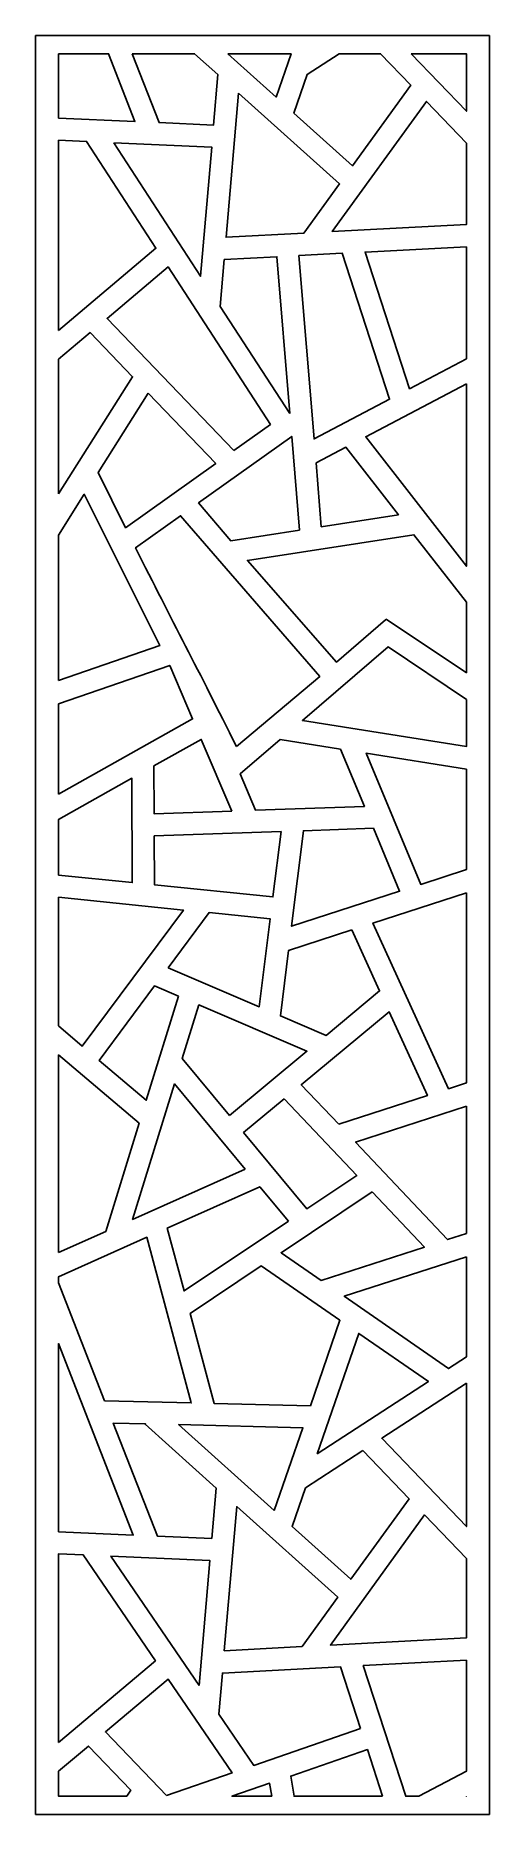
# Model space of a CAD drawing. Header units: centimetres. Extents: x 1.5 to 6.1, y -9 to 9.
import ezdxf

# ---------------------------------------------------------------- set-up
doc = ezdxf.new("R2010")
doc.units = ezdxf.units.CM
doc.header["$MEASUREMENT"] = 0
doc.layers.add('layer 1', color=7, linetype='Continuous')

msp = doc.modelspace()

# ---------------------------------------------------------------- linework, layer by layer
at = {"layer": 'layer 1', "color": 250}
for points, knots in [([(1.50051, 9.00078), (1.50051, 9.00078), (6.0926, 9.00078), (6.0926, 9.00078), (6.0926, 9.00078), (6.0926, 9.00078), (6.0926, -9.00021), (6.0926, -9.00021), (6.0926, -9.00021), (6.0926, -9.00021), (1.50051, -9.00021), (1.50051, -9.00021), (1.50051, -9.00021), (1.50051, -9.00021), (1.50051, 9.00078), (1.50051, 9.00078)], [0, 0, 0, 0, 0.2, 0.2, 0.2, 0.2, 0.4, 0.4, 0.4, 0.4, 0.6, 0.6, 0.6, 0.6, 1, 1, 1, 1]), ([(1.73282, 8.81709), (1.73282, 8.81709), (2.2388, 8.81709), (2.2388, 8.81709), (2.2388, 8.81709), (2.2388, 8.81709), (2.50631, 8.13081), (2.50631, 8.13081), (2.50631, 8.13081), (2.50631, 8.13081), (1.73282, 8.16554), (1.73282, 8.16554), (1.73282, 8.16554), (1.73282, 8.16554), (1.73282, 8.81709), (1.73282, 8.81709)], [0, 0, 0, 0, 0.2, 0.2, 0.2, 0.2, 0.4, 0.4, 0.4, 0.4, 0.6, 0.6, 0.6, 0.6, 1, 1, 1, 1]), ([(2.47888, 8.81709), (2.47888, 8.81709), (3.11014, 8.81709), (3.11014, 8.81709), (3.11014, 8.81709), (3.11014, 8.81709), (3.34598, 8.60523), (3.34598, 8.60523), (3.34598, 8.60523), (3.34598, 8.60523), (3.30191, 8.09509), (3.30191, 8.09509), (3.30191, 8.09509), (3.30191, 8.09509), (2.75065, 8.11985), (2.75065, 8.11985), (2.75065, 8.11985), (2.75065, 8.11985), (2.47888, 8.81709), (2.47888, 8.81709)], [0, 0, 0, 0, 0.16666667, 0.16666667, 0.16666667, 0.16666667, 0.33333333, 0.33333333, 0.33333333, 0.33333333, 0.5, 0.5, 0.5, 0.5, 0.66666667, 0.66666667, 0.66666667, 0.66666667, 1, 1, 1, 1]), ([(3.44506, 8.81709), (3.44506, 8.81709), (4.08501, 8.81709), (4.08501, 8.81709), (4.08501, 8.81709), (4.08501, 8.81709), (3.93352, 8.3783), (3.93352, 8.3783), (3.93352, 8.3783), (3.93352, 8.3783), (3.44506, 8.81709), (3.44506, 8.81709)], [0, 0, 0, 0, 0.25, 0.25, 0.25, 0.25, 0.5, 0.5, 0.5, 0.5, 1, 1, 1, 1]), ([(4.57071, 8.81709), (4.57071, 8.81709), (4.99124, 8.81709), (4.99124, 8.81709), (4.99124, 8.81709), (4.99124, 8.81709), (5.2972, 8.4982), (5.2972, 8.4982), (5.2972, 8.4982), (5.2972, 8.4982), (4.7077, 7.68282), (4.7077, 7.68282), (4.7077, 7.68282), (4.7077, 7.68282), (4.11411, 8.21607), (4.11411, 8.21607), (4.11411, 8.21607), (4.11411, 8.21607), (4.24951, 8.6083), (4.24951, 8.6083), (4.24951, 8.6083), (4.24951, 8.6083), (4.57071, 8.81709), (4.57071, 8.81709)], [0, 0, 0, 0, 0.14285714, 0.14285714, 0.14285714, 0.14285714, 0.28571429, 0.28571429, 0.28571429, 0.28571429, 0.42857143, 0.42857143, 0.42857143, 0.42857143, 0.57142857, 0.57142857, 0.57142857, 0.57142857, 0.71428571, 0.71428571, 0.71428571, 0.71428571, 1, 1, 1, 1]), ([(5.30126, 8.81709), (5.30126, 8.81709), (5.86029, 8.81709), (5.86029, 8.81709), (5.86029, 8.81709), (5.86029, 8.81709), (5.86029, 8.23445), (5.86029, 8.23445), (5.86029, 8.23445), (5.86029, 8.23445), (5.30126, 8.81709), (5.30126, 8.81709)], [0, 0, 0, 0, 0.25, 0.25, 0.25, 0.25, 0.5, 0.5, 0.5, 0.5, 1, 1, 1, 1]), ([(3.55426, 8.41812), (3.55426, 8.41812), (3.42829, 6.9596), (3.42829, 6.9596), (3.42829, 6.9596), (3.42829, 6.9596), (4.21503, 7.00137), (4.21503, 7.00137), (4.21503, 7.00137), (4.21503, 7.00137), (4.57584, 7.50043), (4.57584, 7.50043), (4.57584, 7.50043), (4.57584, 7.50043), (3.55426, 8.41812), (3.55426, 8.41812)], [0, 0, 0, 0, 0.2, 0.2, 0.2, 0.2, 0.4, 0.4, 0.4, 0.4, 0.6, 0.6, 0.6, 0.6, 1, 1, 1, 1]), ([(5.86029, 7.91133), (5.86029, 7.91133), (5.86029, 7.0887), (5.86029, 7.0887), (5.86029, 7.0887), (5.86029, 7.0887), (4.50194, 7.0166), (4.50194, 7.0166), (4.50194, 7.0166), (4.50194, 7.0166), (5.45455, 8.33421), (5.45455, 8.33421), (5.45455, 8.33421), (5.45455, 8.33421), (5.86029, 7.91133), (5.86029, 7.91133)], [0, 0, 0, 0, 0.2, 0.2, 0.2, 0.2, 0.4, 0.4, 0.4, 0.4, 0.6, 0.6, 0.6, 0.6, 1, 1, 1, 1]), ([(1.73282, 6.01723), (1.73282, 6.01723), (1.73282, 7.94165), (1.73282, 7.94165), (1.73282, 7.94165), (1.73282, 7.94165), (2.01604, 7.92893), (2.01604, 7.92893), (2.01604, 7.92893), (2.01604, 7.92893), (2.71877, 6.84805), (2.71877, 6.84805), (2.71877, 6.84805), (2.71877, 6.84805), (1.73282, 6.01723), (1.73282, 6.01723)], [0, 0, 0, 0, 0.2, 0.2, 0.2, 0.2, 0.4, 0.4, 0.4, 0.4, 0.6, 0.6, 0.6, 0.6, 1, 1, 1, 1]), ([(2.29111, 7.91659), (2.29111, 7.91659), (3.16977, 6.5651), (3.16977, 6.5651), (3.16977, 6.5651), (3.16977, 6.5651), (3.28266, 7.87209), (3.28266, 7.87209), (3.28266, 7.87209), (3.28266, 7.87209), (2.29111, 7.91659), (2.29111, 7.91659)], [0, 0, 0, 0, 0.25, 0.25, 0.25, 0.25, 0.5, 0.5, 0.5, 0.5, 1, 1, 1, 1]), ([(5.86029, 6.86456), (5.86029, 6.86456), (5.86029, 5.73068), (5.86029, 5.73068), (5.86029, 5.73068), (5.86029, 5.73068), (5.28397, 5.42713), (5.28397, 5.42713), (5.28397, 5.42713), (5.28397, 5.42713), (4.83394, 6.81007), (4.83394, 6.81007), (4.83394, 6.81007), (4.83394, 6.81007), (5.86029, 6.86456), (5.86029, 6.86456)], [0, 0, 0, 0, 0.2, 0.2, 0.2, 0.2, 0.4, 0.4, 0.4, 0.4, 0.6, 0.6, 0.6, 0.6, 1, 1, 1, 1]), ([(4.07267, 5.1763), (4.07267, 5.1763), (3.9422, 6.76274), (3.9422, 6.76274), (3.9422, 6.76274), (3.9422, 6.76274), (3.40883, 6.73442), (3.40883, 6.73442), (3.40883, 6.73442), (3.40883, 6.73442), (3.36789, 6.26035), (3.36789, 6.26035), (3.36789, 6.26035), (3.36789, 6.26035), (4.07267, 5.1763), (4.07267, 5.1763)], [0, 0, 0, 0, 0.2, 0.2, 0.2, 0.2, 0.4, 0.4, 0.4, 0.4, 0.6, 0.6, 0.6, 0.6, 1, 1, 1, 1]), ([(4.16584, 6.77461), (4.16584, 6.77461), (4.31848, 4.91861), (4.31848, 4.91861), (4.31848, 4.91861), (4.31848, 4.91861), (5.08326, 5.32141), (5.08326, 5.32141), (5.08326, 5.32141), (5.08326, 5.32141), (4.60281, 6.79781), (4.60281, 6.79781), (4.60281, 6.79781), (4.60281, 6.79781), (4.16584, 6.77461), (4.16584, 6.77461)], [0, 0, 0, 0, 0.2, 0.2, 0.2, 0.2, 0.4, 0.4, 0.4, 0.4, 0.6, 0.6, 0.6, 0.6, 1, 1, 1, 1]), ([(3.50754, 4.80201), (3.50754, 4.80201), (3.87742, 5.06587), (3.87742, 5.06587), (3.87742, 5.06587), (3.87742, 5.06587), (2.8416, 6.65911), (2.8416, 6.65911), (2.8416, 6.65911), (2.8416, 6.65911), (2.22458, 6.13915), (2.22458, 6.13915), (2.22458, 6.13915), (2.22458, 6.13915), (3.50754, 4.80201), (3.50754, 4.80201)], [0, 0, 0, 0, 0.2, 0.2, 0.2, 0.2, 0.4, 0.4, 0.4, 0.4, 0.6, 0.6, 0.6, 0.6, 1, 1, 1, 1]), ([(1.73282, 4.36309), (1.73282, 4.36309), (1.73282, 5.72476), (1.73282, 5.72476), (1.73282, 5.72476), (1.73282, 5.72476), (2.05315, 5.9947), (2.05315, 5.9947), (2.05315, 5.9947), (2.05315, 5.9947), (2.48152, 5.54825), (2.48152, 5.54825), (2.48152, 5.54825), (2.48152, 5.54825), (1.73282, 4.36309), (1.73282, 4.36309)], [0, 0, 0, 0, 0.2, 0.2, 0.2, 0.2, 0.4, 0.4, 0.4, 0.4, 0.6, 0.6, 0.6, 0.6, 1, 1, 1, 1]), ([(5.86029, 5.47796), (5.86029, 5.47796), (5.86029, 3.63057), (5.86029, 3.63057), (5.86029, 3.63057), (5.86029, 3.63057), (4.84101, 4.9411), (4.84101, 4.9411), (4.84101, 4.9411), (4.84101, 4.9411), (5.86029, 5.47796), (5.86029, 5.47796)], [0, 0, 0, 0, 0.25, 0.25, 0.25, 0.25, 0.5, 0.5, 0.5, 0.5, 1, 1, 1, 1]), ([(2.64092, 5.38212), (2.64092, 5.38212), (2.13266, 4.57943), (2.13266, 4.57943), (2.13266, 4.57943), (2.13266, 4.57943), (2.41165, 4.02021), (2.41165, 4.02021), (2.41165, 4.02021), (2.41165, 4.02021), (3.32349, 4.67071), (3.32349, 4.67071), (3.32349, 4.67071), (3.32349, 4.67071), (2.64092, 5.38212), (2.64092, 5.38212)], [0, 0, 0, 0, 0.2, 0.2, 0.2, 0.2, 0.4, 0.4, 0.4, 0.4, 0.6, 0.6, 0.6, 0.6, 1, 1, 1, 1]), ([(4.1697, 3.99656), (4.1697, 3.99656), (4.09176, 4.94425), (4.09176, 4.94425), (4.09176, 4.94425), (4.09176, 4.94425), (3.14906, 4.27174), (3.14906, 4.27174), (3.14906, 4.27174), (3.14906, 4.27174), (3.47454, 3.88883), (3.47454, 3.88883), (3.47454, 3.88883), (3.47454, 3.88883), (4.1697, 3.99656), (4.1697, 3.99656)], [0, 0, 0, 0, 0.2, 0.2, 0.2, 0.2, 0.4, 0.4, 0.4, 0.4, 0.6, 0.6, 0.6, 0.6, 1, 1, 1, 1]), ([(4.33841, 4.67639), (4.33841, 4.67639), (4.39149, 4.03093), (4.39149, 4.03093), (4.39149, 4.03093), (4.39149, 4.03093), (5.17156, 4.15182), (5.17156, 4.15182), (5.17156, 4.15182), (5.17156, 4.15182), (4.64002, 4.83525), (4.64002, 4.83525), (4.64002, 4.83525), (4.64002, 4.83525), (4.33841, 4.67639), (4.33841, 4.67639)], [0, 0, 0, 0, 0.2, 0.2, 0.2, 0.2, 0.4, 0.4, 0.4, 0.4, 0.6, 0.6, 0.6, 0.6, 1, 1, 1, 1]), ([(1.73282, 2.47429), (1.73282, 2.47429), (1.73282, 3.94525), (1.73282, 3.94525), (1.73282, 3.94525), (1.73282, 3.94525), (1.99282, 4.3586), (1.99282, 4.3586), (1.99282, 4.3586), (1.99282, 4.3586), (2.75618, 2.82855), (2.75618, 2.82855), (2.75618, 2.82855), (2.75618, 2.82855), (1.73282, 2.47429), (1.73282, 2.47429)], [0, 0, 0, 0, 0.2, 0.2, 0.2, 0.2, 0.4, 0.4, 0.4, 0.4, 0.6, 0.6, 0.6, 0.6, 1, 1, 1, 1]), ([(3.53298, 1.80638), (3.53298, 1.80638), (4.37556, 2.51525), (4.37556, 2.51525), (4.37556, 2.51525), (4.37556, 2.51525), (2.96686, 4.14175), (2.96686, 4.14175), (2.96686, 4.14175), (2.96686, 4.14175), (2.51268, 3.81774), (2.51268, 3.81774), (2.51268, 3.81774), (2.8803, 3.08087), (3.15306, 2.5715), (3.53298, 1.80638)], [0, 0, 0, 0, 0.2, 0.2, 0.2, 0.2, 0.4, 0.4, 0.4, 0.4, 0.6, 0.6, 0.6, 0.6, 1, 1, 1, 1]), ([(5.86029, 3.26629), (5.86029, 3.26629), (5.86029, 2.55281), (5.86029, 2.55281), (5.86029, 2.55281), (5.86029, 2.55281), (5.04827, 3.09489), (5.04827, 3.09489), (5.04827, 3.09489), (5.04827, 3.09489), (5.04246, 3.08713), (5.04246, 3.08713), (5.04246, 3.08713), (5.04246, 3.08713), (5.04218, 3.08744), (5.04218, 3.08744), (5.04218, 3.08744), (5.04218, 3.08744), (4.54471, 2.66044), (4.54471, 2.66044), (4.54471, 2.66044), (4.54471, 2.66044), (3.64452, 3.68884), (3.64452, 3.68884), (3.64452, 3.68884), (3.64452, 3.68884), (5.32864, 3.94985), (5.32864, 3.94985), (5.32864, 3.94985), (5.32864, 3.94985), (5.86029, 3.26629), (5.86029, 3.26629)], [0, 0, 0, 0, 0.11111111, 0.11111111, 0.11111111, 0.11111111, 0.22222222, 0.22222222, 0.22222222, 0.22222222, 0.33333333, 0.33333333, 0.33333333, 0.33333333, 0.44444444, 0.44444444, 0.44444444, 0.44444444, 0.55555556, 0.55555556, 0.55555556, 0.55555556, 0.66666667, 0.66666667, 0.66666667, 0.66666667, 0.77777778, 0.77777778, 0.77777778, 0.77777778, 1, 1, 1, 1]), ([(5.86029, 2.2839), (5.86029, 2.2839), (5.86029, 1.80511), (5.86029, 1.80511), (5.86029, 1.80511), (5.86029, 1.80511), (4.19985, 2.06928), (4.19985, 2.06928), (4.19985, 2.06928), (4.19985, 2.06928), (5.06693, 2.81354), (5.06693, 2.81354), (5.06693, 2.81354), (5.06693, 2.81354), (5.86029, 2.2839), (5.86029, 2.2839)], [0, 0, 0, 0, 0.2, 0.2, 0.2, 0.2, 0.4, 0.4, 0.4, 0.4, 0.6, 0.6, 0.6, 0.6, 1, 1, 1, 1]), ([(1.73282, 1.32586), (1.73282, 1.32586), (1.73282, 2.23763), (1.73282, 2.23763), (1.73282, 2.23763), (1.73282, 2.23763), (2.85863, 2.62735), (2.85863, 2.62735), (2.85863, 2.62735), (2.85863, 2.62735), (3.08944, 2.08493), (3.08944, 2.08493), (3.08944, 2.08493), (3.08944, 2.08493), (1.73282, 1.32586), (1.73282, 1.32586)], [0, 0, 0, 0, 0.2, 0.2, 0.2, 0.2, 0.4, 0.4, 0.4, 0.4, 0.6, 0.6, 0.6, 0.6, 1, 1, 1, 1]), ([(3.48602, 1.15295), (3.48602, 1.15295), (3.17762, 1.8777), (3.17762, 1.8777), (3.17762, 1.8777), (3.17762, 1.8777), (2.6982, 1.60944), (2.6982, 1.60944), (2.6982, 1.60944), (2.6982, 1.60944), (2.70018, 1.12552), (2.70018, 1.12552), (2.70018, 1.12552), (2.70018, 1.12552), (3.48602, 1.15295), (3.48602, 1.15295)], [0, 0, 0, 0, 0.2, 0.2, 0.2, 0.2, 0.4, 0.4, 0.4, 0.4, 0.6, 0.6, 0.6, 0.6, 1, 1, 1, 1]), ([(4.58626, 1.78104), (4.58626, 1.78104), (3.97697, 1.87798), (3.97697, 1.87798), (3.97697, 1.87798), (3.97697, 1.87798), (3.56965, 1.52837), (3.56965, 1.52837), (3.56965, 1.52837), (3.56965, 1.52837), (3.72584, 1.16132), (3.72584, 1.16132), (3.72584, 1.16132), (3.72584, 1.16132), (4.82789, 1.1998), (4.82789, 1.1998), (4.82789, 1.1998), (4.82789, 1.1998), (4.58626, 1.78104), (4.58626, 1.78104)], [0, 0, 0, 0, 0.16666667, 0.16666667, 0.16666667, 0.16666667, 0.33333333, 0.33333333, 0.33333333, 0.33333333, 0.5, 0.5, 0.5, 0.5, 0.66666667, 0.66666667, 0.66666667, 0.66666667, 1, 1, 1, 1]), ([(5.86029, 1.57834), (5.86029, 1.57834), (5.86029, 0.56079), (5.86029, 0.56079), (5.86029, 0.56079), (5.86029, 0.56079), (5.39822, 0.41127), (5.39822, 0.41127), (5.39822, 0.41127), (5.39822, 0.41127), (4.84598, 1.73971), (4.84598, 1.73971), (4.84598, 1.73971), (4.84598, 1.73971), (5.86029, 1.57834), (5.86029, 1.57834)], [0, 0, 0, 0, 0.2, 0.2, 0.2, 0.2, 0.4, 0.4, 0.4, 0.4, 0.6, 0.6, 0.6, 0.6, 1, 1, 1, 1]), ([(1.73282, 0.50616), (1.73282, 0.50616), (1.73282, 1.06929), (1.73282, 1.06929), (1.73282, 1.06929), (1.73282, 1.06929), (2.47491, 1.48451), (2.47491, 1.48451), (2.47491, 1.48451), (2.47491, 1.48451), (2.47924, 0.42975), (2.47924, 0.42975), (2.47924, 0.42975), (2.47924, 0.42975), (1.73282, 0.50616), (1.73282, 0.50616)], [0, 0, 0, 0, 0.2, 0.2, 0.2, 0.2, 0.4, 0.4, 0.4, 0.4, 0.6, 0.6, 0.6, 0.6, 1, 1, 1, 1]), ([(3.98456, 0.94631), (3.98456, 0.94631), (2.7011, 0.90152), (2.7011, 0.90152), (2.7011, 0.90152), (2.7011, 0.90152), (2.70313, 0.40682), (2.70313, 0.40682), (2.70313, 0.40682), (2.70313, 0.40682), (3.90209, 0.28407), (3.90209, 0.28407), (3.90209, 0.28407), (3.90209, 0.28407), (3.98456, 0.94631), (3.98456, 0.94631)], [0, 0, 0, 0, 0.2, 0.2, 0.2, 0.2, 0.4, 0.4, 0.4, 0.4, 0.6, 0.6, 0.6, 0.6, 1, 1, 1, 1]), ([(4.91969, 0.97896), (4.91969, 0.97896), (4.21116, 0.95422), (4.21116, 0.95422), (4.21116, 0.95422), (4.21116, 0.95422), (4.09089, -0.01176), (4.09089, -0.01176), (4.09089, -0.01176), (4.09089, -0.01176), (5.18443, 0.34209), (5.18443, 0.34209), (5.18443, 0.34209), (5.18443, 0.34209), (4.91969, 0.97896), (4.91969, 0.97896)], [0, 0, 0, 0, 0.2, 0.2, 0.2, 0.2, 0.4, 0.4, 0.4, 0.4, 0.6, 0.6, 0.6, 0.6, 1, 1, 1, 1]), ([(1.73282, -1.0217), (1.73282, -1.0217), (1.73282, 0.28111), (1.73282, 0.28111), (1.73282, 0.28111), (1.73282, 0.28111), (2.99635, 0.15175), (2.99635, 0.15175), (2.99635, 0.15175), (2.99635, 0.15175), (1.97198, -1.22426), (1.97198, -1.22426), (1.97198, -1.22426), (1.97198, -1.22426), (1.73282, -1.0217), (1.73282, -1.0217)], [0, 0, 0, 0, 0.2, 0.2, 0.2, 0.2, 0.4, 0.4, 0.4, 0.4, 0.6, 0.6, 0.6, 0.6, 1, 1, 1, 1]), ([(5.86029, 0.32539), (5.86029, 0.32539), (5.86029, -1.59828), (5.86029, -1.59828), (5.86029, -1.59828), (5.86029, -1.59828), (5.67982, -1.65667), (5.67982, -1.65667), (5.67982, -1.65667), (5.67982, -1.65667), (4.91451, 0.01936), (4.91451, 0.01936), (4.91451, 0.01936), (4.91451, 0.01936), (5.86029, 0.32539), (5.86029, 0.32539)], [0, 0, 0, 0, 0.2, 0.2, 0.2, 0.2, 0.4, 0.4, 0.4, 0.4, 0.6, 0.6, 0.6, 0.6, 1, 1, 1, 1]), ([(2.84102, -0.43192), (2.84102, -0.43192), (3.76372, -0.82728), (3.76372, -0.82728), (3.76372, -0.82728), (3.76372, -0.82728), (3.87442, 0.06185), (3.87442, 0.06185), (3.87442, 0.06185), (3.87442, 0.06185), (3.25577, 0.12519), (3.25577, 0.12519), (3.25577, 0.12519), (3.25577, 0.12519), (2.84102, -0.43192), (2.84102, -0.43192)], [0, 0, 0, 0, 0.2, 0.2, 0.2, 0.2, 0.4, 0.4, 0.4, 0.4, 0.6, 0.6, 0.6, 0.6, 1, 1, 1, 1]), ([(4.70015, -0.05001), (4.70015, -0.05001), (4.06034, -0.25705), (4.06034, -0.25705), (4.06034, -0.25705), (4.06034, -0.25705), (3.97792, -0.91905), (3.97792, -0.91905), (3.97792, -0.91905), (3.97792, -0.91905), (4.43976, -1.11694), (4.43976, -1.11694), (4.43976, -1.11694), (4.43976, -1.11694), (4.98186, -0.66695), (4.98186, -0.66695), (4.98186, -0.66695), (4.98186, -0.66695), (4.70015, -0.05001), (4.70015, -0.05001)], [0, 0, 0, 0, 0.16666667, 0.16666667, 0.16666667, 0.16666667, 0.33333333, 0.33333333, 0.33333333, 0.33333333, 0.5, 0.5, 0.5, 0.5, 0.66666667, 0.66666667, 0.66666667, 0.66666667, 1, 1, 1, 1]), ([(2.94541, -0.72019), (2.94541, -0.72019), (2.70357, -0.61656), (2.70357, -0.61656), (2.70357, -0.61656), (2.70357, -0.61656), (2.14321, -1.36927), (2.14321, -1.36927), (2.14321, -1.36927), (2.14321, -1.36927), (2.62022, -1.77326), (2.62022, -1.77326), (2.62022, -1.77326), (2.62022, -1.77326), (2.94541, -0.72019), (2.94541, -0.72019)], [0, 0, 0, 0, 0.2, 0.2, 0.2, 0.2, 0.4, 0.4, 0.4, 0.4, 0.6, 0.6, 0.6, 0.6, 1, 1, 1, 1]), ([(3.46235, -1.9283), (3.46235, -1.9283), (4.24626, -1.27757), (4.24626, -1.27757), (4.24626, -1.27757), (4.24626, -1.27757), (3.15236, -0.80886), (3.15236, -0.80886), (3.15236, -0.80886), (3.15236, -0.80886), (2.98463, -1.352), (2.98463, -1.352), (2.98463, -1.352), (2.98463, -1.352), (3.46235, -1.9283), (3.46235, -1.9283)], [0, 0, 0, 0, 0.2, 0.2, 0.2, 0.2, 0.4, 0.4, 0.4, 0.4, 0.6, 0.6, 0.6, 0.6, 1, 1, 1, 1]), ([(4.56727, -2.01668), (4.56727, -2.01668), (5.46545, -1.72604), (5.46545, -1.72604), (5.46545, -1.72604), (5.46545, -1.72604), (5.07815, -0.87786), (5.07815, -0.87786), (5.07815, -0.87786), (5.07815, -0.87786), (4.18865, -1.61624), (4.18865, -1.61624), (4.18865, -1.61624), (4.18865, -1.61624), (4.56727, -2.01668), (4.56727, -2.01668)], [0, 0, 0, 0, 0.2, 0.2, 0.2, 0.2, 0.4, 0.4, 0.4, 0.4, 0.6, 0.6, 0.6, 0.6, 1, 1, 1, 1]), ([(1.73282, -3.31372), (1.73282, -3.31372), (1.73282, -1.3152), (1.73282, -1.3152), (1.73282, -1.3152), (1.73282, -1.3152), (2.54838, -2.00591), (2.54838, -2.00591), (2.54838, -2.00591), (2.54838, -2.00591), (2.21053, -3.09998), (2.21053, -3.09998), (2.21053, -3.09998), (2.21053, -3.09998), (1.73282, -3.31372), (1.73282, -3.31372)], [0, 0, 0, 0, 0.2, 0.2, 0.2, 0.2, 0.4, 0.4, 0.4, 0.4, 0.6, 0.6, 0.6, 0.6, 1, 1, 1, 1]), ([(3.62005, -2.46931), (3.62005, -2.46931), (2.90571, -1.60757), (2.90571, -1.60757), (2.90571, -1.60757), (2.90571, -1.60757), (2.48241, -2.97834), (2.48241, -2.97834), (2.48241, -2.97834), (2.48241, -2.97834), (3.62005, -2.46931), (3.62005, -2.46931)], [0, 0, 0, 0, 0.25, 0.25, 0.25, 0.25, 0.5, 0.5, 0.5, 0.5, 1, 1, 1, 1]), ([(4.01611, -1.75947), (4.01611, -1.75947), (3.60518, -2.10059), (3.60518, -2.10059), (3.60518, -2.10059), (3.60518, -2.10059), (4.2452, -2.87264), (4.2452, -2.87264), (4.2452, -2.87264), (4.2452, -2.87264), (4.74979, -2.53544), (4.74979, -2.53544), (4.74979, -2.53544), (4.74979, -2.53544), (4.01611, -1.75947), (4.01611, -1.75947)], [0, 0, 0, 0, 0.2, 0.2, 0.2, 0.2, 0.4, 0.4, 0.4, 0.4, 0.6, 0.6, 0.6, 0.6, 1, 1, 1, 1]), ([(5.86029, -1.83368), (5.86029, -1.83368), (5.86029, -3.12152), (5.86029, -3.12152), (5.86029, -3.12152), (5.86029, -3.12152), (5.6701, -3.18306), (5.6701, -3.18306), (5.6701, -3.18306), (5.6701, -3.18306), (4.7377, -2.19692), (4.7377, -2.19692), (4.7377, -2.19692), (4.7377, -2.19692), (5.86029, -1.83368), (5.86029, -1.83368)], [0, 0, 0, 0, 0.2, 0.2, 0.2, 0.2, 0.4, 0.4, 0.4, 0.4, 0.6, 0.6, 0.6, 0.6, 1, 1, 1, 1]), ([(4.05807, -2.99768), (4.05807, -2.99768), (3.76837, -2.64823), (3.76837, -2.64823), (3.76837, -2.64823), (3.76837, -2.64823), (2.83231, -3.06705), (2.83231, -3.06705), (2.83231, -3.06705), (2.83231, -3.06705), (3.00288, -3.70284), (3.00288, -3.70284), (3.00288, -3.70284), (3.00288, -3.70284), (4.05807, -2.99768), (4.05807, -2.99768)], [0, 0, 0, 0, 0.2, 0.2, 0.2, 0.2, 0.4, 0.4, 0.4, 0.4, 0.6, 0.6, 0.6, 0.6, 1, 1, 1, 1]), ([(4.9057, -2.70034), (4.9057, -2.70034), (3.98487, -3.31569), (3.98487, -3.31569), (3.98487, -3.31569), (3.98487, -3.31569), (4.39122, -3.59688), (4.39122, -3.59688), (4.39122, -3.59688), (4.39122, -3.59688), (5.43427, -3.25937), (5.43427, -3.25937), (5.43427, -3.25937), (5.43427, -3.25937), (4.9057, -2.70034), (4.9057, -2.70034)], [0, 0, 0, 0, 0.2, 0.2, 0.2, 0.2, 0.4, 0.4, 0.4, 0.4, 0.6, 0.6, 0.6, 0.6, 1, 1, 1, 1]), ([(1.73282, -3.61915), (1.73282, -3.61915), (1.73282, -3.55901), (1.73282, -3.55901), (1.73282, -3.55901), (1.73282, -3.55901), (2.62556, -3.15955), (2.62556, -3.15955), (2.62556, -3.15955), (2.62556, -3.15955), (3.07512, -4.83516), (3.07512, -4.83516), (3.07512, -4.83516), (3.07512, -4.83516), (2.19841, -4.81362), (2.19841, -4.81362), (2.19841, -4.81362), (2.19841, -4.81362), (1.73282, -3.61915), (1.73282, -3.61915)], [0, 0, 0, 0, 0.16666667, 0.16666667, 0.16666667, 0.16666667, 0.33333333, 0.33333333, 0.33333333, 0.33333333, 0.5, 0.5, 0.5, 0.5, 0.66666667, 0.66666667, 0.66666667, 0.66666667, 1, 1, 1, 1]), ([(5.86029, -3.35692), (5.86029, -3.35692), (5.86029, -4.36981), (5.86029, -4.36981), (5.86029, -4.36981), (5.86029, -4.36981), (5.67871, -4.48785), (5.67871, -4.48785), (5.67871, -4.48785), (5.67871, -4.48785), (4.62301, -3.75728), (4.62301, -3.75728), (4.62301, -3.75728), (4.62301, -3.75728), (5.86029, -3.35692), (5.86029, -3.35692)], [0, 0, 0, 0, 0.2, 0.2, 0.2, 0.2, 0.4, 0.4, 0.4, 0.4, 0.6, 0.6, 0.6, 0.6, 1, 1, 1, 1]), ([(4.28155, -4.86479), (4.28155, -4.86479), (4.58015, -3.99988), (4.58015, -3.99988), (4.58015, -3.99988), (4.58015, -3.99988), (3.78473, -3.44944), (3.78473, -3.44944), (3.78473, -3.44944), (3.78473, -3.44944), (3.06409, -3.93101), (3.06409, -3.93101), (3.06409, -3.93101), (3.06409, -3.93101), (3.30822, -4.84088), (3.30822, -4.84088), (3.30822, -4.84088), (3.30822, -4.84088), (4.28155, -4.86479), (4.28155, -4.86479)], [0, 0, 0, 0, 0.16666667, 0.16666667, 0.16666667, 0.16666667, 0.33333333, 0.33333333, 0.33333333, 0.33333333, 0.5, 0.5, 0.5, 0.5, 0.66666667, 0.66666667, 0.66666667, 0.66666667, 1, 1, 1, 1]), ([(4.35012, -5.3515), (4.35012, -5.3515), (5.47586, -4.6197), (5.47586, -4.6197), (5.47586, -4.6197), (5.47586, -4.6197), (4.77111, -4.13202), (4.77111, -4.13202), (4.77111, -4.13202), (4.77111, -4.13202), (4.35012, -5.3515), (4.35012, -5.3515)], [0, 0, 0, 0, 0.25, 0.25, 0.25, 0.25, 0.5, 0.5, 0.5, 0.5, 1, 1, 1, 1]), ([(1.73282, -6.13899), (1.73282, -6.13899), (1.73282, -4.23506), (1.73282, -4.23506), (1.73282, -4.23506), (1.73282, -4.23506), (2.48817, -6.1729), (2.48817, -6.1729), (2.48817, -6.1729), (2.48817, -6.1729), (1.73282, -6.13899), (1.73282, -6.13899)], [0, 0, 0, 0, 0.25, 0.25, 0.25, 0.25, 0.5, 0.5, 0.5, 0.5, 1, 1, 1, 1]), ([(5.86029, -4.63654), (5.86029, -4.63654), (5.86029, -6.08815), (5.86029, -6.08815), (5.86029, -6.08815), (5.86029, -6.08815), (5.0025, -5.19414), (5.0025, -5.19414), (5.0025, -5.19414), (5.0025, -5.19414), (5.86029, -4.63654), (5.86029, -4.63654)], [0, 0, 0, 0, 0.25, 0.25, 0.25, 0.25, 0.5, 0.5, 0.5, 0.5, 1, 1, 1, 1]), ([(3.28379, -6.20862), (3.28379, -6.20862), (3.32785, -5.69847), (3.32785, -5.69847), (3.32785, -5.69847), (3.32785, -5.69847), (2.60853, -5.05231), (2.60853, -5.05231), (2.60853, -5.05231), (2.60853, -5.05231), (2.61297, -5.04772), (2.61297, -5.04772), (2.61297, -5.04772), (2.61297, -5.04772), (2.28653, -5.03969), (2.28653, -5.03969), (2.28653, -5.03969), (2.28653, -5.03969), (2.73253, -6.18386), (2.73253, -6.18386), (2.73253, -6.18386), (2.73253, -6.18386), (3.28379, -6.20862), (3.28379, -6.20862)], [0, 0, 0, 0, 0.14285714, 0.14285714, 0.14285714, 0.14285714, 0.28571429, 0.28571429, 0.28571429, 0.28571429, 0.42857143, 0.42857143, 0.42857143, 0.42857143, 0.57142857, 0.57142857, 0.57142857, 0.57142857, 0.71428571, 0.71428571, 0.71428571, 0.71428571, 1, 1, 1, 1]), ([(3.91539, -5.92541), (3.91539, -5.92541), (4.20489, -5.08683), (4.20489, -5.08683), (4.20489, -5.08683), (4.20489, -5.08683), (2.94749, -5.05593), (2.94749, -5.05593), (2.94749, -5.05593), (2.94749, -5.05593), (3.91539, -5.92541), (3.91539, -5.92541)], [0, 0, 0, 0, 0.25, 0.25, 0.25, 0.25, 0.5, 0.5, 0.5, 0.5, 1, 1, 1, 1]), ([(4.81156, -5.31827), (4.81156, -5.31827), (4.23138, -5.69541), (4.23138, -5.69541), (4.23138, -5.69541), (4.23138, -5.69541), (4.09596, -6.08764), (4.09596, -6.08764), (4.09596, -6.08764), (4.09596, -6.08764), (4.68958, -6.62088), (4.68958, -6.62088), (4.68958, -6.62088), (4.68958, -6.62088), (5.27908, -5.80551), (5.27908, -5.80551), (5.27908, -5.80551), (5.27908, -5.80551), (4.81156, -5.31827), (4.81156, -5.31827)], [0, 0, 0, 0, 0.16666667, 0.16666667, 0.16666667, 0.16666667, 0.33333333, 0.33333333, 0.33333333, 0.33333333, 0.5, 0.5, 0.5, 0.5, 0.66666667, 0.66666667, 0.66666667, 0.66666667, 1, 1, 1, 1]), ([(3.41015, -7.34412), (3.41015, -7.34412), (4.19689, -7.30235), (4.19689, -7.30235), (4.19689, -7.30235), (4.19689, -7.30235), (4.55771, -6.80329), (4.55771, -6.80329), (4.55771, -6.80329), (4.55771, -6.80329), (3.53614, -5.88558), (3.53614, -5.88558), (3.53614, -5.88558), (3.53614, -5.88558), (3.41015, -7.34412), (3.41015, -7.34412)], [0, 0, 0, 0, 0.2, 0.2, 0.2, 0.2, 0.4, 0.4, 0.4, 0.4, 0.6, 0.6, 0.6, 0.6, 1, 1, 1, 1]), ([(5.86029, -6.41127), (5.86029, -6.41127), (5.86029, -7.21405), (5.86029, -7.21405), (5.86029, -7.21405), (5.86029, -7.21405), (4.48381, -7.28711), (4.48381, -7.28711), (4.48381, -7.28711), (4.48381, -7.28711), (5.43642, -5.9695), (5.43642, -5.9695), (5.43642, -5.9695), (5.43642, -5.9695), (5.86029, -6.41127), (5.86029, -6.41127)], [0, 0, 0, 0, 0.2, 0.2, 0.2, 0.2, 0.4, 0.4, 0.4, 0.4, 0.6, 0.6, 0.6, 0.6, 1, 1, 1, 1]), ([(1.73282, -8.27119), (1.73282, -8.27119), (1.73282, -6.36288), (1.73282, -6.36288), (1.73282, -6.36288), (1.73282, -6.36288), (1.98328, -6.37411), (1.98328, -6.37411), (1.98328, -6.37411), (1.98328, -6.37411), (2.71373, -7.4446), (2.71373, -7.4446), (2.71373, -7.4446), (2.71373, -7.4446), (1.73282, -8.27119), (1.73282, -8.27119)], [0, 0, 0, 0, 0.2, 0.2, 0.2, 0.2, 0.4, 0.4, 0.4, 0.4, 0.6, 0.6, 0.6, 0.6, 1, 1, 1, 1]), ([(3.15539, -7.69501), (3.15539, -7.69501), (3.26451, -6.43161), (3.26451, -6.43161), (3.26451, -6.43161), (3.26451, -6.43161), (2.26265, -6.38665), (2.26265, -6.38665), (2.26265, -6.38665), (2.26265, -6.38665), (3.15539, -7.69501), (3.15539, -7.69501)], [0, 0, 0, 0, 0.25, 0.25, 0.25, 0.25, 0.5, 0.5, 0.5, 0.5, 1, 1, 1, 1]), ([(4.7883, -8.13161), (4.7883, -8.13161), (4.58468, -7.5059), (4.58468, -7.5059), (4.58468, -7.5059), (4.58468, -7.5059), (3.39071, -7.56928), (3.39071, -7.56928), (3.39071, -7.56928), (3.39071, -7.56928), (3.35463, -7.98699), (3.35463, -7.98699), (3.35463, -7.98699), (3.35463, -7.98699), (3.70741, -8.504), (3.70741, -8.504), (3.70741, -8.504), (3.70741, -8.504), (4.7883, -8.13161), (4.7883, -8.13161)], [0, 0, 0, 0, 0.16666667, 0.16666667, 0.16666667, 0.16666667, 0.33333333, 0.33333333, 0.33333333, 0.33333333, 0.5, 0.5, 0.5, 0.5, 0.66666667, 0.66666667, 0.66666667, 0.66666667, 1, 1, 1, 1]), ([(5.86029, -7.4382), (5.86029, -7.4382), (5.86029, -8.56349), (5.86029, -8.56349), (5.86029, -8.56349), (5.86029, -8.56349), (5.37984, -8.81653), (5.37984, -8.81653), (5.37984, -8.81653), (5.37984, -8.81653), (5.24631, -8.81653), (5.24631, -8.81653), (5.24631, -8.81653), (5.24631, -8.81653), (4.81579, -7.49364), (4.81579, -7.49364), (4.81579, -7.49364), (4.81579, -7.49364), (5.86029, -7.4382), (5.86029, -7.4382)], [0, 0, 0, 0, 0.16666667, 0.16666667, 0.16666667, 0.16666667, 0.33333333, 0.33333333, 0.33333333, 0.33333333, 0.5, 0.5, 0.5, 0.5, 0.66666667, 0.66666667, 0.66666667, 0.66666667, 1, 1, 1, 1]), ([(2.82412, -8.80832), (2.82412, -8.80832), (3.48815, -8.57955), (3.48815, -8.57955), (3.48815, -8.57955), (3.48815, -8.57955), (2.84043, -7.6303), (2.84043, -7.6303), (2.84043, -7.6303), (2.84043, -7.6303), (2.20645, -8.16456), (2.20645, -8.16456), (2.20645, -8.16456), (2.20645, -8.16456), (2.82412, -8.80832), (2.82412, -8.80832)], [0, 0, 0, 0, 0.2, 0.2, 0.2, 0.2, 0.4, 0.4, 0.4, 0.4, 0.6, 0.6, 0.6, 0.6, 1, 1, 1, 1]), ([(2.4248, -8.81653), (2.4248, -8.81653), (1.73282, -8.81653), (1.73282, -8.81653), (1.73282, -8.81653), (1.73282, -8.81653), (1.73282, -8.56367), (1.73282, -8.56367), (1.73282, -8.56367), (1.73282, -8.56367), (2.03502, -8.30901), (2.03502, -8.30901), (2.03502, -8.30901), (2.03502, -8.30901), (2.46339, -8.75546), (2.46339, -8.75546), (2.46339, -8.75546), (2.46339, -8.75546), (2.4248, -8.81653), (2.4248, -8.81653)], [0, 0, 0, 0, 0.16666667, 0.16666667, 0.16666667, 0.16666667, 0.33333333, 0.33333333, 0.33333333, 0.33333333, 0.5, 0.5, 0.5, 0.5, 0.66666667, 0.66666667, 0.66666667, 0.66666667, 1, 1, 1, 1]), ([(5.01119, -8.81653), (5.01119, -8.81653), (4.11657, -8.81653), (4.11657, -8.81653), (4.11657, -8.81653), (4.11657, -8.81653), (4.08219, -8.61145), (4.08219, -8.61145), (4.08219, -8.61145), (4.08219, -8.61145), (4.85752, -8.34434), (4.85752, -8.34434), (4.85752, -8.34434), (4.85752, -8.34434), (5.01119, -8.81653), (5.01119, -8.81653)], [0, 0, 0, 0, 0.2, 0.2, 0.2, 0.2, 0.4, 0.4, 0.4, 0.4, 0.6, 0.6, 0.6, 0.6, 1, 1, 1, 1]), ([(3.88981, -8.81653), (3.88981, -8.81653), (3.4869, -8.81653), (3.4869, -8.81653), (3.4869, -8.81653), (3.4869, -8.81653), (3.86782, -8.68531), (3.86782, -8.68531), (3.86782, -8.68531), (3.86782, -8.68531), (3.88981, -8.81653), (3.88981, -8.81653)], [0, 0, 0, 0, 0.25, 0.25, 0.25, 0.25, 0.5, 0.5, 0.5, 0.5, 1, 1, 1, 1]), ([(5.86029, -8.8162), (5.86029, -8.8162), (5.86029, -8.81653), (5.86029, -8.81653), (5.86029, -8.81653), (5.86029, -8.81653), (5.85966, -8.81653), (5.85966, -8.81653), (5.85966, -8.81653), (5.85966, -8.81653), (5.86029, -8.8162), (5.86029, -8.8162)], [0, 0, 0, 0, 0.25, 0.25, 0.25, 0.25, 0.5, 0.5, 0.5, 0.5, 1, 1, 1, 1])]:
    msp.add_open_spline(points, degree=3, knots=knots, dxfattribs=at)

doc.saveas('drawing.dxf')
